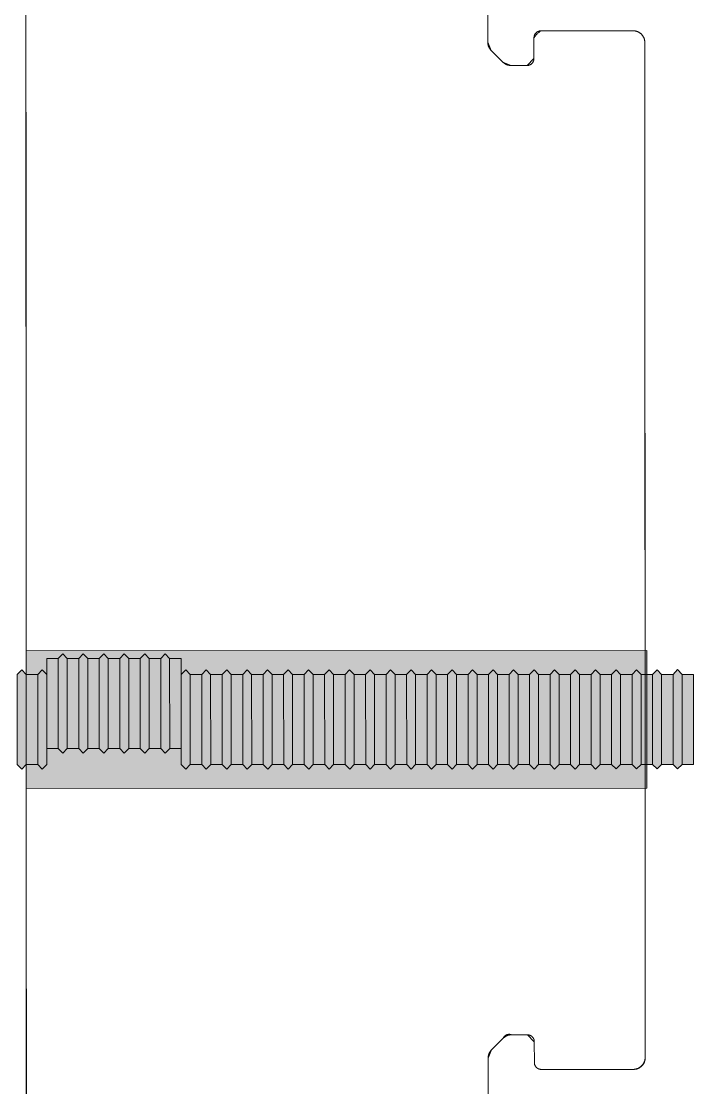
# Model space of a CAD drawing. Header units: metres. Extents: x 19 to 230, y -653 to -519.
# Drawn here: x 31.05866 to 31.08751, y -529.9867 to -529.9405 of the extents above; entities that cross this region are included whole.
import ezdxf

# ---------------------------------------------------------------- set-up
doc = ezdxf.new("R2010")
doc.units = ezdxf.units.M
doc.header["$LTSCALE"] = 0.0125
for name, color, linetype, lineweight in [('05Fenster', 171, 'Continuous', 15), ('Befestigung', 253, 'Continuous', 5), ('Fenster', 65, 'Continuous', 5), ('Fenster2', 161, 'Continuous', 5), ('UProfil', 153, 'Continuous', 20)]:
    doc.layers.add(name, color=color, linetype=linetype, lineweight=lineweight)

# ---------------------------------------------------------------- blocks, each defined once
blk = doc.blocks.new('ElementFe seite')
at = {"layer": 'Befestigung', "linetype": 'Continuous', "lineweight": 0, "extrusion": (0, 0, -1)}
for points in [[(-26.876, 160.017), (-26.876, 154.053), (0, 154.053), (0, 160.017)], [(0, 158.985), (0, 155.085), (0.194, 154.882), (0.388, 155.085), (0.388, 158.985), (0.194, 159.185)], [(-0.5, 158.985), (-0.5, 155.085), (0, 155.085), (0, 158.985)], [(-0.887, 158.985), (-0.887, 155.085), (-0.694, 154.882), (-0.5, 155.085), (-0.5, 158.985), (-0.694, 159.185)], [(-7.1, 158.985), (-7.1, 155.085), (-6.906, 154.882), (-6.713, 155.085), (-6.713, 158.985), (-6.906, 159.185)], [(-7.6, 158.985), (-7.6, 155.085), (-7.1, 155.085), (-7.1, 158.985)], [(-7.988, 158.985), (-7.988, 155.085), (-7.794, 154.882), (-7.6, 155.085), (-7.6, 158.985), (-7.794, 159.185)], [(-8.488, 158.985), (-8.488, 155.085), (-7.988, 155.085), (-7.988, 158.985)], [(-8.488, 158.985), (-8.488, 155.085), (-7.988, 155.085), (-7.988, 158.985)], [(-8.875, 158.985), (-8.875, 155.085), (-8.682, 154.882), (-8.488, 155.085), (-8.488, 158.985), (-8.682, 159.185)], [(-8.875, 158.985), (-8.875, 155.085), (-8.682, 154.882), (-8.488, 155.085), (-8.488, 158.985), (-8.682, 159.185)], [(-9.375, 158.985), (-9.375, 155.085), (-8.875, 155.085), (-8.875, 158.985)], [(-9.375, 158.985), (-9.375, 155.085), (-8.875, 155.085), (-8.875, 158.985)], [(-9.763, 158.985), (-9.763, 155.085), (-9.569, 154.882), (-9.375, 155.085), (-9.375, 158.985), (-9.569, 159.185)], [(-9.763, 158.985), (-9.763, 155.085), (-9.569, 154.882), (-9.375, 155.085), (-9.375, 158.985), (-9.569, 159.185)], [(-10.263, 158.985), (-10.263, 155.085), (-9.763, 155.085), (-9.763, 158.985)], [(-10.263, 158.985), (-10.263, 155.085), (-9.763, 155.085), (-9.763, 158.985)], [(-10.65, 158.985), (-10.65, 155.085), (-10.457, 154.882), (-10.263, 155.085), (-10.263, 158.985), (-10.457, 159.185)], [(-10.65, 158.985), (-10.65, 155.085), (-10.457, 154.882), (-10.263, 155.085), (-10.263, 158.985), (-10.457, 159.185)], [(-11.15, 158.985), (-11.15, 155.085), (-10.65, 155.085), (-10.65, 158.985)], [(-11.15, 158.985), (-11.15, 155.085), (-10.65, 155.085), (-10.65, 158.985)], [(-11.538, 158.985), (-11.538, 155.085), (-11.344, 154.882), (-11.15, 155.085), (-11.15, 158.985), (-11.344, 159.185)], [(-11.538, 158.985), (-11.538, 155.085), (-11.344, 154.882), (-11.15, 155.085), (-11.15, 158.985), (-11.344, 159.185)], [(-12.038, 158.985), (-12.038, 155.085), (-11.538, 155.085), (-11.538, 158.985)], [(-12.038, 158.985), (-12.038, 155.085), (-11.538, 155.085), (-11.538, 158.985)], [(-12.425, 158.985), (-12.425, 155.085), (-12.232, 154.882), (-12.038, 155.085), (-12.038, 158.985), (-12.232, 159.185)], [(-12.425, 158.985), (-12.425, 155.085), (-12.232, 154.882), (-12.038, 155.085), (-12.038, 158.985), (-12.232, 159.185)], [(-12.925, 158.985), (-12.925, 155.085), (-12.425, 155.085), (-12.425, 158.985)], [(-12.925, 158.985), (-12.925, 155.085), (-12.425, 155.085), (-12.425, 158.985)], [(-13.313, 158.985), (-13.313, 155.085), (-13.119, 154.882), (-12.925, 155.085), (-12.925, 158.985), (-13.119, 159.185)], [(-13.313, 158.985), (-13.313, 155.085), (-13.119, 154.882), (-12.925, 155.085), (-12.925, 158.985), (-13.119, 159.185)], [(-13.813, 158.985), (-13.813, 155.085), (-13.313, 155.085), (-13.313, 158.985)], [(-13.813, 158.985), (-13.813, 155.085), (-13.313, 155.085), (-13.313, 158.985)], [(-14.201, 158.985), (-14.201, 155.085), (-14.007, 154.882), (-13.813, 155.085), (-13.813, 158.985), (-14.007, 159.185)], [(-14.201, 158.985), (-14.201, 155.085), (-14.007, 154.882), (-13.813, 155.085), (-13.813, 158.985), (-14.007, 159.185)], [(-14.701, 158.985), (-14.701, 155.085), (-14.201, 155.085), (-14.201, 158.985)], [(-14.701, 158.985), (-14.701, 155.085), (-14.201, 155.085), (-14.201, 158.985)], [(-15.088, 158.985), (-15.088, 155.085), (-14.894, 154.882), (-14.701, 155.085), (-14.701, 158.985), (-14.894, 159.185)], [(-15.088, 158.985), (-15.088, 155.085), (-14.894, 154.882), (-14.701, 155.085), (-14.701, 158.985), (-14.894, 159.185)], [(-15.588, 158.985), (-15.588, 155.085), (-15.088, 155.085), (-15.088, 158.985)], [(-15.588, 158.985), (-15.588, 155.085), (-15.088, 155.085), (-15.088, 158.985)], [(-15.976, 158.985), (-15.976, 155.085), (-15.782, 154.882), (-15.588, 155.085), (-15.588, 158.985), (-15.782, 159.185)], [(-15.976, 158.985), (-15.976, 155.085), (-15.782, 154.882), (-15.588, 155.085), (-15.588, 158.985), (-15.782, 159.185)], [(-16.476, 158.985), (-16.476, 155.085), (-15.976, 155.085), (-15.976, 158.985)], [(-16.476, 158.985), (-16.476, 155.085), (-15.976, 155.085), (-15.976, 158.985)], [(-16.863, 158.985), (-16.863, 155.085), (-16.669, 154.882), (-16.476, 155.085), (-16.476, 158.985), (-16.669, 159.185)], [(-16.863, 158.985), (-16.863, 155.085), (-16.669, 154.882), (-16.476, 155.085), (-16.476, 158.985), (-16.669, 159.185)], [(-17.363, 158.985), (-17.363, 155.085), (-16.863, 155.085), (-16.863, 158.985)], [(-17.751, 158.985), (-17.751, 155.085), (-17.557, 154.882), (-17.363, 155.085), (-17.363, 158.985), (-17.557, 159.185)], [(-18.251, 158.985), (-18.251, 155.085), (-17.751, 155.085), (-17.751, 158.985)], [(-18.638, 158.985), (-18.638, 155.085), (-18.444, 154.882), (-18.251, 155.085), (-18.251, 158.985), (-18.444, 159.185)], [(-19.138, 158.985), (-19.138, 155.085), (-18.638, 155.085), (-18.638, 158.985)], [(-19.526, 158.985), (-19.526, 155.085), (-19.332, 154.882), (-19.138, 155.085), (-19.138, 158.985), (-19.332, 159.185)], [(-20.026, 158.985), (-20.026, 155.085), (-19.526, 155.085), (-19.526, 158.985)], [(-20.413, 158.985), (-20.413, 155.085), (-20.22, 154.882), (-20.026, 155.085), (-20.026, 158.985), (-20.22, 159.185)], [(-20.913, 158.985), (-20.913, 155.085), (-20.413, 155.085), (-20.413, 158.985)], [(-21.301, 158.985), (-21.301, 155.085), (-21.107, 154.882), (-20.913, 155.085), (-20.913, 158.985), (-21.107, 159.185)], [(-21.801, 158.985), (-21.801, 155.085), (-21.301, 155.085), (-21.301, 158.985)], [(-22.188, 158.985), (-22.188, 155.085), (-21.995, 154.882), (-21.801, 155.085), (-21.801, 158.985), (-21.995, 159.185)], [(-22.688, 158.985), (-22.688, 155.085), (-22.188, 155.085), (-22.188, 158.985)], [(-23.076, 158.985), (-23.076, 155.085), (-22.882, 154.882), (-22.688, 155.085), (-22.688, 158.985), (-22.882, 159.185)], [(-23.576, 158.985), (-23.576, 155.085), (-23.076, 155.085), (-23.076, 158.985)], [(-23.963, 158.985), (-23.963, 155.085), (-23.77, 154.882), (-23.576, 155.085), (-23.576, 158.985), (-23.77, 159.185)], [(-24.851, 158.985), (-24.851, 155.085), (-24.657, 154.882), (-24.463, 155.085), (-24.463, 158.985), (-24.657, 159.185)], [(-25.351, 158.985), (-25.351, 155.085), (-24.851, 155.085), (-24.851, 158.985)], [(-25.739, 158.985), (-25.739, 155.085), (-25.545, 154.882), (-25.351, 155.085), (-25.351, 158.985), (-25.545, 159.185)], [(-26.239, 158.985), (-26.239, 155.085), (-25.739, 155.085), (-25.739, 158.985)], [(-26.626, 158.985), (-26.626, 155.085), (-26.432, 154.882), (-26.239, 155.085), (-26.239, 158.985), (-26.432, 159.185)], [(-27.126, 158.985), (-27.126, 155.085), (-26.626, 155.085), (-26.626, 158.985)], [(-27.514, 158.985), (-27.514, 155.085), (-27.32, 154.882), (-27.126, 155.085), (-27.126, 158.985), (-27.32, 159.185)], [(-28.014, 158.985), (-28.014, 155.085), (-27.514, 155.085), (-27.514, 158.985)], [(-28.401, 158.985), (-28.401, 155.085), (-28.207, 154.882), (-28.014, 155.085), (-28.014, 158.985), (-28.207, 159.185)], [(-28.901, 158.985), (-28.901, 155.085), (-28.401, 155.085), (-28.401, 158.985)], [(-1.775, 158.291), (-1.775, 154.391), (-1.581, 154.188), (-1.387, 154.391), (-1.387, 158.291), (-1.581, 158.491)], [(-2.663, 158.291), (-2.663, 154.391), (-2.469, 154.188), (-2.275, 154.391), (-2.275, 158.291), (-2.469, 158.491)], [(-3.55, 158.291), (-3.55, 154.391), (-3.356, 154.188), (-3.163, 154.391), (-3.163, 158.291), (-3.356, 158.491)], [(-4.438, 158.291), (-4.438, 154.391), (-4.244, 154.188), (-4.05, 154.391), (-4.05, 158.291), (-4.244, 158.491)], [(-5.325, 158.291), (-5.325, 154.391), (-5.131, 154.188), (-4.938, 154.391), (-4.938, 158.291), (-5.131, 158.491)], [(-6.213, 158.291), (-6.213, 154.391), (-6.019, 154.188), (-5.825, 154.391), (-5.825, 158.291), (-6.019, 158.491)], [(-1.387, 158.291), (-1.387, 154.391), (-0.887, 154.391), (-0.887, 158.291)], [(-2.275, 158.291), (-2.275, 154.391), (-1.775, 154.391), (-1.775, 158.291)], [(-3.163, 158.291), (-3.163, 154.391), (-2.663, 154.391), (-2.663, 158.291)], [(-4.05, 158.291), (-4.05, 154.391), (-3.55, 154.391), (-3.55, 158.291)], [(-4.938, 158.291), (-4.938, 154.391), (-4.438, 154.391), (-4.438, 158.291)], [(-5.825, 158.291), (-5.825, 154.391), (-5.325, 154.391), (-5.325, 158.291)], [(-6.713, 158.291), (-6.713, 154.391), (-6.213, 154.391), (-6.213, 158.291)]]:
    blk.add_hatch(color=256, dxfattribs=at).paths.add_polyline_path(points, flags=0)
at = {"layer": 'Befestigung', "linetype": 'Continuous', "lineweight": 5}
for points in [[(26.876, 160.017), (26.876, 154.053), (0, 154.053), (0, 160.017)], [(0, 158.985), (0, 155.085), (-0.194, 154.882), (-0.388, 155.085), (-0.388, 158.985), (-0.194, 159.185)], [(0.5, 158.985), (0.5, 155.085), (0, 155.085), (0, 158.985)], [(0.887, 158.985), (0.887, 155.085), (0.694, 154.882), (0.5, 155.085), (0.5, 158.985), (0.694, 159.185)], [(7.1, 158.985), (7.1, 155.085), (6.906, 154.882), (6.713, 155.085), (6.713, 158.985), (6.906, 159.185)], [(7.6, 158.985), (7.6, 155.085), (7.1, 155.085), (7.1, 158.985)], [(7.988, 158.985), (7.988, 155.085), (7.794, 154.882), (7.6, 155.085), (7.6, 158.985), (7.794, 159.185)], [(8.488, 158.985), (8.488, 155.085), (7.988, 155.085), (7.988, 158.985)], [(8.488, 158.985), (8.488, 155.085), (7.988, 155.085), (7.988, 158.985)], [(8.875, 158.985), (8.875, 155.085), (8.682, 154.882), (8.488, 155.085), (8.488, 158.985), (8.682, 159.185)], [(8.875, 158.985), (8.875, 155.085), (8.682, 154.882), (8.488, 155.085), (8.488, 158.985), (8.682, 159.185)], [(9.375, 158.985), (9.375, 155.085), (8.875, 155.085), (8.875, 158.985)], [(9.375, 158.985), (9.375, 155.085), (8.875, 155.085), (8.875, 158.985)], [(9.763, 158.985), (9.763, 155.085), (9.569, 154.882), (9.375, 155.085), (9.375, 158.985), (9.569, 159.185)], [(9.763, 158.985), (9.763, 155.085), (9.569, 154.882), (9.375, 155.085), (9.375, 158.985), (9.569, 159.185)], [(10.263, 158.985), (10.263, 155.085), (9.763, 155.085), (9.763, 158.985)], [(10.263, 158.985), (10.263, 155.085), (9.763, 155.085), (9.763, 158.985)], [(10.65, 158.985), (10.65, 155.085), (10.457, 154.882), (10.263, 155.085), (10.263, 158.985), (10.457, 159.185)], [(10.65, 158.985), (10.65, 155.085), (10.457, 154.882), (10.263, 155.085), (10.263, 158.985), (10.457, 159.185)], [(11.15, 158.985), (11.15, 155.085), (10.65, 155.085), (10.65, 158.985)], [(11.15, 158.985), (11.15, 155.085), (10.65, 155.085), (10.65, 158.985)], [(11.538, 158.985), (11.538, 155.085), (11.344, 154.882), (11.15, 155.085), (11.15, 158.985), (11.344, 159.185)], [(11.538, 158.985), (11.538, 155.085), (11.344, 154.882), (11.15, 155.085), (11.15, 158.985), (11.344, 159.185)], [(12.038, 158.985), (12.038, 155.085), (11.538, 155.085), (11.538, 158.985)], [(12.038, 158.985), (12.038, 155.085), (11.538, 155.085), (11.538, 158.985)], [(12.425, 158.985), (12.425, 155.085), (12.232, 154.882), (12.038, 155.085), (12.038, 158.985), (12.232, 159.185)], [(12.425, 158.985), (12.425, 155.085), (12.232, 154.882), (12.038, 155.085), (12.038, 158.985), (12.232, 159.185)], [(12.925, 158.985), (12.925, 155.085), (12.425, 155.085), (12.425, 158.985)], [(12.925, 158.985), (12.925, 155.085), (12.425, 155.085), (12.425, 158.985)], [(13.313, 158.985), (13.313, 155.085), (13.119, 154.882), (12.925, 155.085), (12.925, 158.985), (13.119, 159.185)], [(13.313, 158.985), (13.313, 155.085), (13.119, 154.882), (12.925, 155.085), (12.925, 158.985), (13.119, 159.185)], [(13.813, 158.985), (13.813, 155.085), (13.313, 155.085), (13.313, 158.985)], [(13.813, 158.985), (13.813, 155.085), (13.313, 155.085), (13.313, 158.985)], [(14.201, 158.985), (14.201, 155.085), (14.007, 154.882), (13.813, 155.085), (13.813, 158.985), (14.007, 159.185)], [(14.201, 158.985), (14.201, 155.085), (14.007, 154.882), (13.813, 155.085), (13.813, 158.985), (14.007, 159.185)], [(14.701, 158.985), (14.701, 155.085), (14.201, 155.085), (14.201, 158.985)], [(14.701, 158.985), (14.701, 155.085), (14.201, 155.085), (14.201, 158.985)], [(15.088, 158.985), (15.088, 155.085), (14.894, 154.882), (14.701, 155.085), (14.701, 158.985), (14.894, 159.185)], [(15.088, 158.985), (15.088, 155.085), (14.894, 154.882), (14.701, 155.085), (14.701, 158.985), (14.894, 159.185)], [(15.588, 158.985), (15.588, 155.085), (15.088, 155.085), (15.088, 158.985)], [(15.588, 158.985), (15.588, 155.085), (15.088, 155.085), (15.088, 158.985)], [(15.976, 158.985), (15.976, 155.085), (15.782, 154.882), (15.588, 155.085), (15.588, 158.985), (15.782, 159.185)], [(15.976, 158.985), (15.976, 155.085), (15.782, 154.882), (15.588, 155.085), (15.588, 158.985), (15.782, 159.185)], [(16.476, 158.985), (16.476, 155.085), (15.976, 155.085), (15.976, 158.985)], [(16.476, 158.985), (16.476, 155.085), (15.976, 155.085), (15.976, 158.985)], [(16.863, 158.985), (16.863, 155.085), (16.669, 154.882), (16.476, 155.085), (16.476, 158.985), (16.669, 159.185)], [(16.863, 158.985), (16.863, 155.085), (16.669, 154.882), (16.476, 155.085), (16.476, 158.985), (16.669, 159.185)], [(17.363, 158.985), (17.363, 155.085), (16.863, 155.085), (16.863, 158.985)], [(17.751, 158.985), (17.751, 155.085), (17.557, 154.882), (17.363, 155.085), (17.363, 158.985), (17.557, 159.185)], [(18.251, 158.985), (18.251, 155.085), (17.751, 155.085), (17.751, 158.985)], [(18.638, 158.985), (18.638, 155.085), (18.444, 154.882), (18.251, 155.085), (18.251, 158.985), (18.444, 159.185)], [(19.138, 158.985), (19.138, 155.085), (18.638, 155.085), (18.638, 158.985)], [(19.526, 158.985), (19.526, 155.085), (19.332, 154.882), (19.138, 155.085), (19.138, 158.985), (19.332, 159.185)], [(20.026, 158.985), (20.026, 155.085), (19.526, 155.085), (19.526, 158.985)], [(20.413, 158.985), (20.413, 155.085), (20.22, 154.882), (20.026, 155.085), (20.026, 158.985), (20.22, 159.185)], [(20.913, 158.985), (20.913, 155.085), (20.413, 155.085), (20.413, 158.985)], [(21.301, 158.985), (21.301, 155.085), (21.107, 154.882), (20.913, 155.085), (20.913, 158.985), (21.107, 159.185)], [(21.801, 158.985), (21.801, 155.085), (21.301, 155.085), (21.301, 158.985)], [(22.188, 158.985), (22.188, 155.085), (21.995, 154.882), (21.801, 155.085), (21.801, 158.985), (21.995, 159.185)], [(22.688, 158.985), (22.688, 155.085), (22.188, 155.085), (22.188, 158.985)], [(23.076, 158.985), (23.076, 155.085), (22.882, 154.882), (22.688, 155.085), (22.688, 158.985), (22.882, 159.185)], [(23.576, 158.985), (23.576, 155.085), (23.076, 155.085), (23.076, 158.985)], [(23.963, 158.985), (23.963, 155.085), (23.77, 154.882), (23.576, 155.085), (23.576, 158.985), (23.77, 159.185)], [(24.463, 158.985), (24.463, 155.085), (23.963, 155.085), (23.963, 158.985)], [(24.851, 158.985), (24.851, 155.085), (24.657, 154.882), (24.463, 155.085), (24.463, 158.985), (24.657, 159.185)], [(25.351, 158.985), (25.351, 155.085), (24.851, 155.085), (24.851, 158.985)], [(25.739, 158.985), (25.739, 155.085), (25.545, 154.882), (25.351, 155.085), (25.351, 158.985), (25.545, 159.185)], [(26.239, 158.985), (26.239, 155.085), (25.739, 155.085), (25.739, 158.985)], [(26.626, 158.985), (26.626, 155.085), (26.432, 154.882), (26.239, 155.085), (26.239, 158.985), (26.432, 159.185)], [(27.126, 158.985), (27.126, 155.085), (26.626, 155.085), (26.626, 158.985)], [(27.514, 158.985), (27.514, 155.085), (27.32, 154.882), (27.126, 155.085), (27.126, 158.985), (27.32, 159.185)], [(28.014, 158.985), (28.014, 155.085), (27.514, 155.085), (27.514, 158.985)], [(28.401, 158.985), (28.401, 155.085), (28.207, 154.882), (28.014, 155.085), (28.014, 158.985), (28.207, 159.185)], [(28.901, 158.985), (28.901, 155.085), (28.401, 155.085), (28.401, 158.985)], [(1.775, 158.291), (1.775, 154.391), (1.581, 154.188), (1.387, 154.391), (1.387, 158.291), (1.581, 158.491)], [(2.663, 158.291), (2.663, 154.391), (2.469, 154.188), (2.275, 154.391), (2.275, 158.291), (2.469, 158.491)], [(3.55, 158.291), (3.55, 154.391), (3.356, 154.188), (3.163, 154.391), (3.163, 158.291), (3.356, 158.491)], [(4.438, 158.291), (4.438, 154.391), (4.244, 154.188), (4.05, 154.391), (4.05, 158.291), (4.244, 158.491)], [(5.325, 158.291), (5.325, 154.391), (5.131, 154.188), (4.938, 154.391), (4.938, 158.291), (5.131, 158.491)], [(6.213, 158.291), (6.213, 154.391), (6.019, 154.188), (5.825, 154.391), (5.825, 158.291), (6.019, 158.491)], [(1.387, 158.291), (1.387, 154.391), (0.887, 154.391), (0.887, 158.291)], [(2.275, 158.291), (2.275, 154.391), (1.775, 154.391), (1.775, 158.291)], [(3.163, 158.291), (3.163, 154.391), (2.663, 154.391), (2.663, 158.291)], [(4.05, 158.291), (4.05, 154.391), (3.55, 154.391), (3.55, 158.291)], [(4.938, 158.291), (4.938, 154.391), (4.438, 154.391), (4.438, 158.291)], [(5.825, 158.291), (5.825, 154.391), (5.325, 154.391), (5.325, 158.291)], [(6.713, 158.291), (6.713, 154.391), (6.213, 154.391), (6.213, 158.291)]]:
    blk.add_lwpolyline(points, close=True, dxfattribs=at)
at = {"layer": 'Fenster'}
blk.add_lwpolyline([(0, 187.7), (0, 111.7)], dxfattribs=at)
at = {"layer": 'Fenster2', "flags": 128}
for points in [[(20, 171.707), (20, 174.693)], [(20, 171.707), (20, 174.627)], [(22.3, 172.2), (22.29, 172.2), (22.28, 172.199), (22.269, 172.198), (22.259, 172.197), (22.249, 172.196), (22.239, 172.194), (22.229, 172.191), (22.219, 172.189), (22.209, 172.186), (22.2, 172.183), (22.19, 172.179), (22.18, 172.175), (22.171, 172.171), (22.162, 172.166), (22.153, 172.161), (22.144, 172.156), (22.135, 172.151), (22.127, 172.145), (22.119, 172.139), (22.111, 172.133), (22.103, 172.126), (22.095, 172.119), (22.088, 172.112), (22.081, 172.105), (22.074, 172.097), (22.067, 172.089), (22.061, 172.081), (22.055, 172.073), (22.049, 172.065), (22.044, 172.056), (22.039, 172.047), (22.034, 172.038), (22.029, 172.029), (22.025, 172.02), (22.021, 172.01), (22.017, 172), (22.014, 171.991), (22.011, 171.981), (22.009, 171.971), (22.006, 171.961), (22.004, 171.951), (22.003, 171.941), (22.002, 171.931), (22.001, 171.92), (22, 171.91), (22, 171.9)], [(22.3, 172.2), (22.29, 172.2), (22.28, 172.199), (22.269, 172.198), (22.259, 172.197), (22.249, 172.196), (22.239, 172.194), (22.229, 172.191), (22.219, 172.189), (22.209, 172.186), (22.2, 172.183), (22.19, 172.179), (22.18, 172.175), (22.171, 172.171), (22.162, 172.166), (22.153, 172.161), (22.144, 172.156), (22.135, 172.151), (22.127, 172.145), (22.119, 172.139), (22.111, 172.133), (22.103, 172.126), (22.095, 172.119), (22.088, 172.112), (22.081, 172.105), (22.074, 172.097), (22.067, 172.089), (22.061, 172.081), (22.055, 172.073), (22.049, 172.065), (22.044, 172.056), (22.039, 172.047), (22.034, 172.038), (22.029, 172.029), (22.025, 172.02), (22.021, 172.01), (22.017, 172), (22.014, 171.991), (22.011, 171.981), (22.009, 171.971), (22.006, 171.961), (22.004, 171.951), (22.003, 171.941), (22.002, 171.931), (22.001, 171.92), (22, 171.91), (22, 171.9)], [(22, 171.9), (22, 171)], [(22, 171.9), (22, 171)], [(26.3, 172.2), (22.3, 172.2)], [(26.3, 172.2), (22.3, 172.2)], [(26.8, 171.7), (26.799, 171.718), (26.797, 171.736), (26.795, 171.754), (26.792, 171.772), (26.788, 171.789), (26.784, 171.807), (26.779, 171.824), (26.774, 171.841), (26.768, 171.859), (26.761, 171.875), (26.754, 171.892), (26.746, 171.908), (26.738, 171.924), (26.729, 171.94), (26.72, 171.955), (26.71, 171.971), (26.7, 171.985), (26.689, 172), (26.677, 172.014), (26.666, 172.027), (26.653, 172.04), (26.64, 172.053), (26.627, 172.066), (26.614, 172.077), (26.6, 172.089), (26.585, 172.1), (26.571, 172.11), (26.555, 172.12), (26.54, 172.129), (26.524, 172.138), (26.508, 172.146), (26.492, 172.154), (26.475, 172.161), (26.459, 172.168), (26.441, 172.174), (26.424, 172.179), (26.407, 172.184), (26.389, 172.188), (26.372, 172.192), (26.354, 172.195), (26.336, 172.197), (26.318, 172.199), (26.3, 172.2)], [(26.8, 171.7), (26.8, 171.717), (26.799, 171.734), (26.797, 171.751), (26.795, 171.768), (26.793, 171.785), (26.79, 171.802), (26.786, 171.818), (26.781, 171.835), (26.777, 171.851), (26.771, 171.867), (26.765, 171.883), (26.759, 171.899), (26.752, 171.915), (26.744, 171.93), (26.736, 171.945), (26.727, 171.96), (26.718, 171.974), (26.708, 171.988), (26.698, 172.002), (26.688, 172.016), (26.677, 172.029), (26.665, 172.041), (26.654, 172.054), (26.641, 172.065), (26.629, 172.077), (26.616, 172.088), (26.602, 172.098), (26.588, 172.108), (26.574, 172.118), (26.56, 172.127), (26.545, 172.136), (26.53, 172.144), (26.515, 172.152), (26.499, 172.159), (26.483, 172.165), (26.467, 172.171), (26.451, 172.177), (26.435, 172.181), (26.418, 172.186), (26.402, 172.19), (26.385, 172.193), (26.368, 172.195), (26.351, 172.197), (26.334, 172.199), (26.317, 172.2), (26.3, 172.2)], [(20.146, 171.354), (20, 171.707)], [(20.146, 171.354), (20.135, 171.366), (20.123, 171.379), (20.112, 171.392), (20.102, 171.405), (20.092, 171.419), (20.082, 171.433), (20.073, 171.447), (20.064, 171.462), (20.056, 171.477), (20.048, 171.492), (20.041, 171.508), (20.035, 171.524), (20.029, 171.54), (20.023, 171.556), (20.019, 171.572), (20.014, 171.589), (20.01, 171.605), (20.007, 171.622), (20.005, 171.639), (20.003, 171.656), (20.001, 171.673), (20, 171.69), (20, 171.707)], [(26.8, 161.539), (26.8, 171.7)], [(26.8, 127.7), (26.8, 171.7)], [(20.654, 170.846), (20.146, 171.354)], [(20.654, 170.846), (20.146, 171.354)], [(22, 171), (21.7, 170.7)], [(22, 171), (22, 170.99), (21.999, 170.98), (21.998, 170.969), (21.997, 170.959), (21.996, 170.949), (21.994, 170.939), (21.991, 170.929), (21.989, 170.919), (21.986, 170.909), (21.983, 170.9), (21.979, 170.89), (21.975, 170.88), (21.971, 170.871), (21.966, 170.862), (21.961, 170.853), (21.956, 170.844), (21.951, 170.835), (21.945, 170.827), (21.939, 170.819), (21.933, 170.811), (21.926, 170.803), (21.919, 170.795), (21.912, 170.788), (21.905, 170.781), (21.897, 170.774), (21.889, 170.767), (21.881, 170.761), (21.873, 170.755), (21.865, 170.749), (21.856, 170.744), (21.847, 170.739), (21.838, 170.734), (21.829, 170.729), (21.82, 170.725), (21.81, 170.721), (21.8, 170.717), (21.791, 170.714), (21.781, 170.711), (21.771, 170.709), (21.761, 170.706), (21.751, 170.704), (21.741, 170.703), (21.731, 170.702), (21.72, 170.701), (21.71, 170.7), (21.7, 170.7)], [(21.007, 170.7), (20.998, 170.697), (20.989, 170.693), (20.98, 170.691), (20.971, 170.688), (20.962, 170.686), (20.953, 170.684), (20.944, 170.682), (20.934, 170.681), (20.925, 170.68), (20.915, 170.68), (20.906, 170.679), (20.896, 170.679), (20.887, 170.68), (20.878, 170.681), (20.868, 170.682), (20.859, 170.683), (20.85, 170.685), (20.84, 170.687), (20.831, 170.689), (20.822, 170.692), (20.813, 170.695), (20.804, 170.698), (20.796, 170.702), (20.787, 170.706), (20.779, 170.71), (20.77, 170.714), (20.762, 170.719), (20.754, 170.724), (20.746, 170.73), (20.739, 170.735), (20.731, 170.741), (20.724, 170.747), (20.717, 170.754), (20.711, 170.76), (20.704, 170.767), (20.698, 170.774), (20.692, 170.782), (20.686, 170.789), (20.681, 170.797), (20.675, 170.805), (20.67, 170.813), (20.666, 170.821), (20.661, 170.829), (20.657, 170.838), (20.654, 170.846)], [(21.007, 170.7), (20.99, 170.7), (20.973, 170.701), (20.956, 170.703), (20.939, 170.705), (20.922, 170.707), (20.905, 170.71), (20.889, 170.714), (20.872, 170.719), (20.856, 170.723), (20.84, 170.729), (20.824, 170.735), (20.808, 170.741), (20.792, 170.748), (20.777, 170.756), (20.762, 170.764), (20.747, 170.773), (20.733, 170.782), (20.719, 170.792), (20.705, 170.802), (20.692, 170.812), (20.679, 170.823), (20.666, 170.835), (20.654, 170.846)], [(21.7, 170.7), (21.007, 170.7)], [(21.7, 170.7), (21.007, 170.7)], [(26.8, 127.7), (26.8, 161.539)], [(20.146, 128.046), (20.654, 128.554)], [(20.146, 128.046), (20.654, 128.554)], [(20.654, 128.554), (21.007, 128.7)], [(20.654, 128.554), (20.666, 128.565), (20.679, 128.577), (20.692, 128.588), (20.705, 128.598), (20.719, 128.608), (20.733, 128.618), (20.747, 128.627), (20.762, 128.636), (20.777, 128.644), (20.792, 128.652), (20.808, 128.659), (20.824, 128.665), (20.84, 128.671), (20.856, 128.677), (20.872, 128.681), (20.889, 128.686), (20.905, 128.69), (20.922, 128.693), (20.939, 128.695), (20.956, 128.697), (20.973, 128.699), (20.99, 128.7), (21.007, 128.7)], [(21.007, 128.7), (21.7, 128.7)], [(21.007, 128.7), (21.7, 128.7)], [(21.7, 128.7), (22, 128.4)], [(21.7, 128.7), (21.71, 128.7), (21.72, 128.699), (21.731, 128.698), (21.741, 128.697), (21.751, 128.696), (21.761, 128.694), (21.771, 128.691), (21.781, 128.689), (21.791, 128.686), (21.8, 128.683), (21.81, 128.679), (21.82, 128.675), (21.829, 128.671), (21.838, 128.666), (21.847, 128.661), (21.856, 128.656), (21.865, 128.651), (21.873, 128.645), (21.881, 128.639), (21.889, 128.633), (21.897, 128.626), (21.905, 128.619), (21.912, 128.612), (21.919, 128.605), (21.926, 128.597), (21.933, 128.589), (21.939, 128.581), (21.945, 128.573), (21.951, 128.565), (21.956, 128.556), (21.961, 128.547), (21.966, 128.538), (21.971, 128.529), (21.975, 128.52), (21.979, 128.51), (21.983, 128.5), (21.986, 128.491), (21.989, 128.481), (21.991, 128.471), (21.994, 128.461), (21.996, 128.451), (21.997, 128.441), (21.998, 128.431), (21.999, 128.42), (22, 128.41), (22, 128.4)], [(20, 127.693), (20.146, 128.046)], [(20, 127.693), (20, 127.71), (20.001, 127.727), (20.003, 127.744), (20.005, 127.761), (20.007, 127.778), (20.01, 127.795), (20.014, 127.811), (20.019, 127.828), (20.023, 127.844), (20.029, 127.86), (20.035, 127.876), (20.041, 127.892), (20.048, 127.908), (20.056, 127.923), (20.064, 127.938), (20.073, 127.953), (20.082, 127.967), (20.092, 127.981), (20.102, 127.995), (20.112, 128.008), (20.123, 128.021), (20.135, 128.034), (20.146, 128.046)], [(22, 128.4), (22, 127.5)], [(22, 128.4), (22, 127.5)], [(20, 124.707), (20, 127.693)], [(20, 124.707), (20, 127.693)], [(26.3, 127.2), (26.317, 127.2), (26.334, 127.201), (26.351, 127.203), (26.368, 127.205), (26.385, 127.207), (26.402, 127.21), (26.418, 127.214), (26.435, 127.219), (26.451, 127.223), (26.467, 127.229), (26.483, 127.235), (26.499, 127.241), (26.515, 127.248), (26.53, 127.256), (26.545, 127.264), (26.56, 127.273), (26.574, 127.282), (26.588, 127.292), (26.602, 127.302), (26.616, 127.312), (26.629, 127.323), (26.641, 127.335), (26.654, 127.346), (26.665, 127.359), (26.677, 127.371), (26.688, 127.384), (26.698, 127.398), (26.708, 127.412), (26.718, 127.426), (26.727, 127.44), (26.736, 127.455), (26.744, 127.47), (26.752, 127.485), (26.759, 127.501), (26.765, 127.517), (26.771, 127.533), (26.777, 127.549), (26.781, 127.565), (26.786, 127.582), (26.79, 127.598), (26.793, 127.615), (26.795, 127.632), (26.797, 127.649), (26.799, 127.666), (26.8, 127.683), (26.8, 127.7)], [(26.3, 127.2), (26.317, 127.2), (26.334, 127.201), (26.351, 127.203), (26.368, 127.205), (26.385, 127.207), (26.402, 127.21), (26.418, 127.214), (26.435, 127.219), (26.451, 127.223), (26.467, 127.229), (26.483, 127.235), (26.499, 127.241), (26.515, 127.248), (26.53, 127.256), (26.545, 127.264), (26.56, 127.273), (26.574, 127.282), (26.588, 127.292), (26.602, 127.302), (26.616, 127.312), (26.629, 127.323), (26.641, 127.335), (26.654, 127.346), (26.665, 127.359), (26.677, 127.371), (26.688, 127.384), (26.698, 127.398), (26.708, 127.412), (26.718, 127.426), (26.727, 127.44), (26.736, 127.455), (26.744, 127.47), (26.752, 127.485), (26.759, 127.501), (26.765, 127.517), (26.771, 127.533), (26.777, 127.549), (26.781, 127.565), (26.786, 127.582), (26.79, 127.598), (26.793, 127.615), (26.795, 127.632), (26.797, 127.649), (26.799, 127.666), (26.8, 127.683), (26.8, 127.7)], [(22, 127.5), (22.02, 127.471), (22.041, 127.442), (22.064, 127.414), (22.087, 127.387), (22.11, 127.361), (22.135, 127.335), (22.161, 127.31), (22.187, 127.287), (22.214, 127.264), (22.242, 127.241), (22.271, 127.22), (22.3, 127.2)], [(22, 127.5), (22, 127.49), (22.001, 127.48), (22.002, 127.469), (22.003, 127.459), (22.004, 127.449), (22.006, 127.439), (22.009, 127.429), (22.011, 127.419), (22.014, 127.409), (22.017, 127.4), (22.021, 127.39), (22.025, 127.38), (22.029, 127.371), (22.034, 127.362), (22.039, 127.353), (22.044, 127.344), (22.049, 127.335), (22.055, 127.327), (22.061, 127.319), (22.067, 127.311), (22.074, 127.303), (22.081, 127.295), (22.088, 127.288), (22.095, 127.281), (22.103, 127.274), (22.111, 127.267), (22.119, 127.261), (22.127, 127.255), (22.135, 127.249), (22.144, 127.244), (22.153, 127.239), (22.162, 127.234), (22.171, 127.229), (22.18, 127.225), (22.19, 127.221), (22.2, 127.217), (22.209, 127.214), (22.219, 127.211), (22.229, 127.209), (22.239, 127.206), (22.249, 127.204), (22.259, 127.203), (22.269, 127.202), (22.28, 127.201), (22.29, 127.2), (22.3, 127.2)], [(22.3, 127.2), (26.3, 127.2)], [(22.3, 127.2), (26.3, 127.2)]]:
    blk.add_lwpolyline(points, dxfattribs=at)
at = {"layer": 'UProfil'}
blk.add_lwpolyline([(-80.042, 200), (-80.042, 196.968), (-3.042, 196.968), (-3.042, 3.034), (-80.042, 3.034), (-80.042, 0), (0, 0), (0, 200)], close=True, dxfattribs=at)

msp = doc.modelspace()

# ---------------------------------------------------------------- block references
at = {"layer": '05Fenster', "xscale": -0.001, "yscale": 0.0009999999999999998, "zscale": 0.001, "rotation": 180.0199990807646}
msp.add_blockref('ElementFe seite', (31.058813, -529.813717), dxfattribs=at)

doc.saveas('drawing.dxf')
